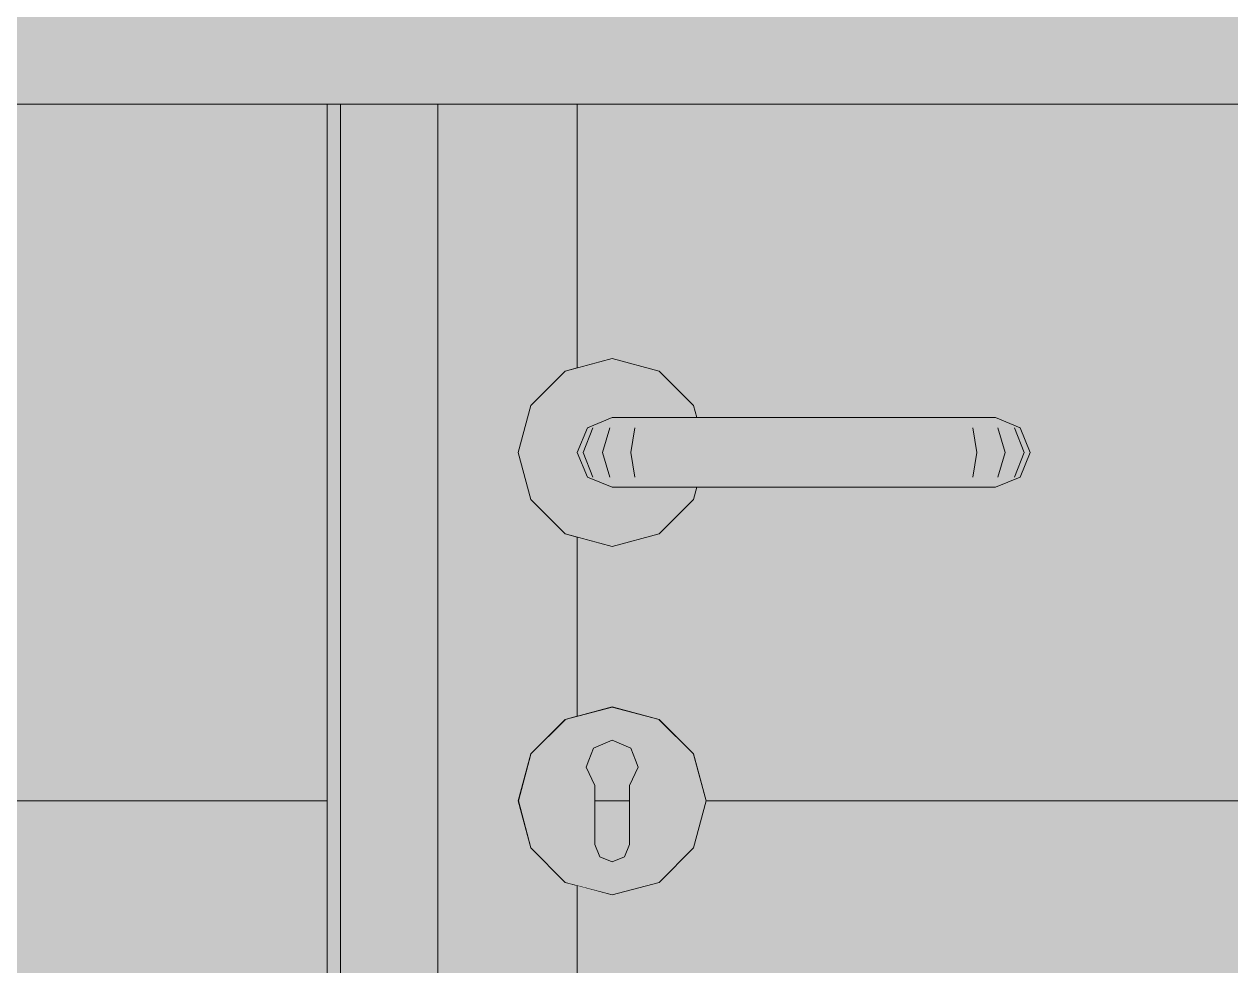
# Model space of a CAD drawing. Header units: centimetres. Extents: x -4381 to 5639, y -3920 to 4826.
# Drawn here: x 26.5926 to 26.939, y 33.0563 to 33.3265 of the extents above; entities that cross this region are included whole.
import ezdxf
from ezdxf.xclip import XClip

# ---------------------------------------------------------------- set-up
doc = ezdxf.new("R2010")
doc.units = ezdxf.units.CM
doc.header["$MEASUREMENT"] = 0
doc.header["$XCLIPFRAME"] = 0
doc.set_wipeout_variables(frame=1)
doc.linetypes.add('Wipeout_Contour', pattern=[100, 0, -100])
for name, color, linetype in [('01- MOBILIER', 7, 'Continuous'), ('Drawing & Figure', 7, 'Continuous'), ('Structural - Bearing', 7, 'Continuous')]:
    doc.layers.add(name, color=color, linetype=linetype)
for name, color, linetype, lineweight, true_color in [('01- MOBILIER_Pen_No__102', 7, 'Continuous', 5, 0xcccccc), ('Structural - Bearing_Pen_No__102', 7, 'Continuous', 5, 0xcccccc), ('Structural - Bearing_Pen_No__186', 7, 'Continuous', 5, 0xe8e8e8), ('Structural - Bearing_Pen_No__62', 7, 'Continuous', 5, 0xaaaaaa)]:
    doc.layers.add(name, color=color, linetype=linetype, lineweight=lineweight, true_color=true_color)
for name, color, linetype, lineweight in [('01- MOBILIER_Pen_No__7', 7, 'Continuous', 5), ('Structural - Bearing_Pen_No__1', 7, 'Continuous', 5), ('Structural - Bearing_Pen_No__101', 252, 'Continuous', 5), ('Structural - Bearing_Pen_No__18', 9, 'Continuous', 5), ('Structural - Bearing_Pen_No__2', 8, 'Continuous', 5)]:
    doc.layers.add(name, color=color, linetype=linetype, lineweight=lineweight)

# ---------------------------------------------------------------- blocks, each defined once
blk = doc.blocks.new('Drawing_8_8', base_point=(-322.57542, 32.20361))
at = {"color": 254, "linetype": 'Wipeout_Contour', "lineweight": 0, "ltscale": 175.085064}
blk.add_wipeout([(25.71205, 33.30361), (28.51205, 33.30361), (28.51205, 35.40361), (25.71205, 35.40361)], dxfattribs=at).dxf.layer = '01- MOBILIER'
at = {"color": 254, "linetype": 'Wipeout_Contour', "lineweight": 0, "ltscale": 809.985018}
blk.add_wipeout([(26.738, 33.21711), (26.73438, 33.20361), (26.738, 33.19011), (26.74788, 33.18023), (26.76138, 33.17661), (26.77488, 33.18023), (26.78477, 33.19011), (26.78571, 33.19361), (26.76138, 33.19361), (26.75431, 33.19654), (26.75138, 33.20361), (26.75431, 33.21068), (26.76138, 33.21361), (26.77638, 33.21361), (26.78571, 33.21361), (26.78477, 33.21711), (26.77488, 33.22699), (26.76138, 33.23061), (26.74788, 33.22699)], dxfattribs=at).dxf.layer = 'Structural - Bearing'
at = {"color": 254, "linetype": 'Wipeout_Contour', "lineweight": 0, "ltscale": 255.833797}
blk.add_wipeout([(26.76885, 33.1133), (26.76638, 33.10801), (26.76638, 33.1065), (26.78468, 33.11706), (26.77483, 33.12691), (26.76811, 33.11525)], dxfattribs=at).dxf.layer = 'Structural - Bearing'
at = {"color": 254, "linetype": 'Wipeout_Contour', "lineweight": 0, "ltscale": 256.052254}
blk.add_wipeout([(26.76638, 33.09111), (26.76492, 33.08758), (26.76138, 33.08611), (26.76138, 33.07671), (26.77483, 33.08032), (26.76638, 33.09495)], dxfattribs=at).dxf.layer = 'Structural - Bearing'
at = {"layer": '01- MOBILIER_Pen_No__102', "linetype": 'Continuous', "ltscale": 10}
blk.add_hatch(color=256, dxfattribs=at).paths.add_polyline_path([(25.71205, 33.30361), (28.51205, 33.30361), (28.51205, 35.40361), (25.71205, 35.40361)])
at = {"layer": 'Structural - Bearing_Pen_No__18', "linetype": 'Continuous', "ltscale": 10}
for points in [[(26.738, 33.21711), (26.73438, 33.20361), (26.738, 33.19011), (26.74788, 33.18023), (26.76138, 33.17661), (26.77488, 33.18023), (26.78477, 33.19011), (26.78571, 33.19361), (26.76138, 33.19361), (26.75431, 33.19654), (26.75138, 33.20361), (26.75431, 33.21068), (26.76138, 33.21361), (26.77638, 33.21361), (26.78571, 33.21361), (26.78477, 33.21711), (26.77488, 33.22699), (26.76138, 33.23061), (26.74788, 33.22699)], [(26.76885, 33.1133), (26.76638, 33.10801), (26.76638, 33.1065), (26.78468, 33.11706), (26.77483, 33.12691), (26.76811, 33.11525)], [(26.76638, 33.09111), (26.76492, 33.08758), (26.76138, 33.08611), (26.76138, 33.07671), (26.77483, 33.08032), (26.76638, 33.09495)]]:
    blk.add_hatch(color=256, dxfattribs=at).paths.add_polyline_path(points)
at = {"color": 254, "linetype": 'Wipeout_Contour', "lineweight": 0, "ltscale": 170.125379}
blk.add_wipeout([(26.67955, 33.30361), (26.67955, 32.93361), (26.68338, 32.93361), (26.68338, 33.30361)], dxfattribs=at).dxf.layer = 'Structural - Bearing'
at = {"color": 254, "linetype": 'Wipeout_Contour', "lineweight": 0, "ltscale": 170.590002}
blk.add_wipeout([(26.76138, 33.21361), (26.75431, 33.21068), (26.75587, 33.21068), (26.76253, 33.21361)], dxfattribs=at).dxf.layer = 'Structural - Bearing'
at = {"color": 254, "linetype": 'Wipeout_Contour', "lineweight": 0, "ltscale": 170.52954}
blk.add_wipeout([(26.75138, 33.20361), (26.75431, 33.19654), (26.75587, 33.19654), (26.75311, 33.20361)], dxfattribs=at).dxf.layer = 'Structural - Bearing'
at = {"color": 254, "linetype": 'Wipeout_Contour', "lineweight": 0, "ltscale": 169.828013}
blk.add_wipeout([(26.78468, 33.11706), (26.76638, 33.1065), (26.76638, 33.10361), (26.78828, 33.10361)], dxfattribs=at).dxf.layer = 'Structural - Bearing'
at = {"color": 254, "linetype": 'Wipeout_Contour', "lineweight": 0, "ltscale": 170.76053}
blk.add_wipeout([(26.78468, 33.09016), (26.76638, 33.10072), (26.76638, 33.09495), (26.77483, 33.08032)], dxfattribs=at).dxf.layer = 'Structural - Bearing'
at = {"color": 254, "linetype": 'Wipeout_Contour', "lineweight": 0, "ltscale": 254.769303}
blk.add_wipeout([(26.75785, 33.08758), (26.75638, 33.09111), (26.75638, 33.09495), (26.74793, 33.08032), (26.76138, 33.07671), (26.76138, 33.08611)], dxfattribs=at).dxf.layer = 'Structural - Bearing'
at = {"layer": 'Structural - Bearing_Pen_No__102', "linetype": 'Continuous', "ltscale": 10}
blk.add_hatch(color=256, dxfattribs=at).paths.add_polyline_path([(26.75138, 33.20361), (26.75431, 33.19654), (26.75587, 33.19654), (26.75311, 33.20361)])
at = {"layer": 'Structural - Bearing_Pen_No__18', "linetype": 'Continuous', "ltscale": 10}
for points in [[(26.67955, 33.30361), (26.67955, 32.93361), (26.68338, 32.93361), (26.68338, 33.30361)], [(26.76138, 33.21361), (26.75431, 33.21068), (26.75587, 33.21068), (26.76253, 33.21361)], [(26.78468, 33.11706), (26.76638, 33.1065), (26.76638, 33.10361), (26.78828, 33.10361)], [(26.78468, 33.09016), (26.76638, 33.10072), (26.76638, 33.09495), (26.77483, 33.08032)], [(26.75785, 33.08758), (26.75638, 33.09111), (26.75638, 33.09495), (26.74793, 33.08032), (26.76138, 33.07671), (26.76138, 33.08611)]]:
    blk.add_hatch(color=256, dxfattribs=at).paths.add_polyline_path(points)
at = {"color": 254, "linetype": 'Wipeout_Contour', "lineweight": 0, "ltscale": 1676.746273}
blk.add_wipeout([(25.89205, 33.30361), (25.89205, 32.80361), (26.26122, 32.80361), (26.21131, 32.96954), (26.22056, 32.97361), (26.2215, 32.97297), (26.22364, 32.97265), (26.2294, 32.9702), (26.23106, 32.96994), (26.23739, 32.96701), (26.2432, 32.96537), (26.24794, 32.96297), (26.25957, 32.95876), (26.26486, 32.95581), (26.27963, 32.95185), (26.2994, 32.94635), (26.30896, 32.94455), (26.32442, 32.94013), (26.34444, 32.93479), (26.35671, 32.92984), (26.38004, 32.9208), (26.39114, 32.91492), (26.41507, 32.90255), (26.42795, 32.89394), (26.44888, 32.88013), (26.46763, 32.86465), (26.47421, 32.85926), (26.47275, 32.85564), (26.47875, 32.8521), (26.47955, 32.85416), (26.50887, 32.83736), (26.5253, 32.82773), (26.54762, 32.81004), (26.5558, 32.80361), (26.67955, 32.80361), (26.67955, 32.90861), (26.61205, 32.90861), (26.61205, 32.93361), (26.67955, 32.93361), (26.67955, 33.30361)], dxfattribs=at).dxf.layer = 'Structural - Bearing'
at = {"color": 254, "linetype": 'Wipeout_Contour', "lineweight": 0, "ltscale": 170.165057}
blk.add_wipeout([(26.68338, 33.30361), (26.68338, 32.93361), (26.71138, 32.93361), (26.71138, 33.30361)], dxfattribs=at).dxf.layer = 'Structural - Bearing'
at = {"color": 254, "linetype": 'Wipeout_Contour', "lineweight": 0, "ltscale": 170.566109}
blk.add_wipeout([(26.75431, 33.21068), (26.75138, 33.20361), (26.75311, 33.20361), (26.75587, 33.21068)], dxfattribs=at).dxf.layer = 'Structural - Bearing'
at = {"color": 254, "linetype": 'Wipeout_Contour', "lineweight": 0, "ltscale": 170.517672}
blk.add_wipeout([(26.75431, 33.19654), (26.76138, 33.19361), (26.76253, 33.19361), (26.75587, 33.19654)], dxfattribs=at).dxf.layer = 'Structural - Bearing'
at = {"color": 254, "linetype": 'Wipeout_Contour', "lineweight": 0, "ltscale": 213.215078}
blk.add_wipeout([(26.76676, 33.11876), (26.76811, 33.11525), (26.77483, 33.12691), (26.76138, 33.13051), (26.76138, 33.12104)], dxfattribs=at).dxf.layer = 'Structural - Bearing'
at = {"color": 254, "linetype": 'Wipeout_Contour', "lineweight": 0, "ltscale": 171.016747}
blk.add_wipeout([(26.78828, 33.10361), (26.76638, 33.10361), (26.76638, 33.10072), (26.78468, 33.09016)], dxfattribs=at).dxf.layer = 'Structural - Bearing'
at = {"color": 254, "linetype": 'Wipeout_Contour', "lineweight": 0, "ltscale": 170.032983}
blk.add_wipeout([(26.74793, 33.08032), (26.75638, 33.09495), (26.75638, 33.10072), (26.73809, 33.09016)], dxfattribs=at).dxf.layer = 'Structural - Bearing'
at = {"layer": 'Structural - Bearing_Pen_No__102', "linetype": 'Continuous', "ltscale": 10}
blk.add_hatch(color=256, dxfattribs=at).paths.add_polyline_path([(25.89205, 33.30361), (25.89205, 32.80361), (26.26122, 32.80361), (26.21131, 32.96954), (26.22056, 32.97361), (26.2215, 32.97297), (26.22364, 32.97265), (26.2294, 32.9702), (26.23106, 32.96994), (26.23739, 32.96701), (26.2432, 32.96537), (26.24794, 32.96297), (26.25957, 32.95876), (26.26486, 32.95581), (26.27963, 32.95185), (26.2994, 32.94635), (26.30896, 32.94455), (26.32442, 32.94013), (26.34444, 32.93479), (26.35671, 32.92984), (26.38004, 32.9208), (26.39114, 32.91492), (26.41507, 32.90255), (26.42795, 32.89394), (26.44888, 32.88013), (26.46763, 32.86465), (26.47421, 32.85926), (26.47275, 32.85564), (26.47875, 32.8521), (26.47955, 32.85416), (26.50887, 32.83736), (26.5253, 32.82773), (26.54762, 32.81004), (26.5558, 32.80361), (26.67955, 32.80361), (26.67955, 32.90861), (26.61205, 32.90861), (26.61205, 32.93361), (26.67955, 32.93361), (26.67955, 33.30361)])
at = {"layer": 'Structural - Bearing_Pen_No__18', "linetype": 'Continuous', "ltscale": 10}
for points in [[(26.68338, 33.30361), (26.68338, 32.93361), (26.71138, 32.93361), (26.71138, 33.30361)], [(26.76676, 33.11876), (26.76811, 33.11525), (26.77483, 33.12691), (26.76138, 33.13051), (26.76138, 33.12104)], [(26.78828, 33.10361), (26.76638, 33.10361), (26.76638, 33.10072), (26.78468, 33.09016)], [(26.74793, 33.08032), (26.75638, 33.09495), (26.75638, 33.10072), (26.73809, 33.09016)]]:
    blk.add_hatch(color=256, dxfattribs=at).paths.add_polyline_path(points)
at = {"layer": 'Structural - Bearing_Pen_No__186', "linetype": 'Continuous', "ltscale": 10}
blk.add_hatch(color=256, dxfattribs=at).paths.add_polyline_path([(26.75431, 33.19654), (26.76138, 33.19361), (26.76253, 33.19361), (26.75587, 33.19654)])
at = {"layer": 'Structural - Bearing_Pen_No__2', "linetype": 'Continuous', "ltscale": 10}
blk.add_hatch(color=256, dxfattribs=at).paths.add_polyline_path([(26.75431, 33.21068), (26.75138, 33.20361), (26.75311, 33.20361), (26.75587, 33.21068)])
at = {"layer": 'Structural - Bearing_Pen_No__1', "linetype": 'Continuous', "ltscale": 10}
for p, q in [((26.67955, 32.80361), (26.67955, 33.30361)), ((26.68338, 32.80361), (26.68338, 33.30361)), ((26.50205, 33.10361), (26.67955, 33.10361))]:
    blk.add_line(p, q, dxfattribs=at)
at = {"color": 254, "linetype": 'Wipeout_Contour', "lineweight": 0, "ltscale": 170.524943}
blk.add_wipeout([(26.76253, 33.21361), (26.75587, 33.21068), (26.76068, 33.21068), (26.76578, 33.21361)], dxfattribs=at).dxf.layer = 'Structural - Bearing'
at = {"color": 254, "linetype": 'Wipeout_Contour', "lineweight": 0, "ltscale": 170.51194}
blk.add_wipeout([(26.75311, 33.20361), (26.75587, 33.19654), (26.76068, 33.19654), (26.75857, 33.20361)], dxfattribs=at).dxf.layer = 'Structural - Bearing'
at = {"color": 254, "linetype": 'Wipeout_Contour', "lineweight": 0, "ltscale": 212.428605}
blk.add_wipeout([(26.75601, 33.11876), (26.76138, 33.12104), (26.76138, 33.13051), (26.74793, 33.12691), (26.75466, 33.11525)], dxfattribs=at).dxf.layer = 'Structural - Bearing'
at = {"layer": 'Structural - Bearing_Pen_No__102', "linetype": 'Continuous', "ltscale": 10}
blk.add_hatch(color=256, dxfattribs=at).paths.add_polyline_path([(26.76253, 33.21361), (26.75587, 33.21068), (26.76068, 33.21068), (26.76578, 33.21361)])
at = {"layer": 'Structural - Bearing_Pen_No__18', "linetype": 'Continuous', "ltscale": 10}
for points in [[(26.75311, 33.20361), (26.75587, 33.19654), (26.76068, 33.19654), (26.75857, 33.20361)], [(26.75601, 33.11876), (26.76138, 33.12104), (26.76138, 33.13051), (26.74793, 33.12691), (26.75466, 33.11525)]]:
    blk.add_hatch(color=256, dxfattribs=at).paths.add_polyline_path(points)
at = {"color": 254, "linetype": 'Wipeout_Contour', "lineweight": 0, "ltscale": 170.541334}
blk.add_wipeout([(26.75587, 33.21068), (26.75311, 33.20361), (26.75857, 33.20361), (26.76068, 33.21068)], dxfattribs=at).dxf.layer = 'Structural - Bearing'
at = {"color": 254, "linetype": 'Wipeout_Contour', "lineweight": 0, "ltscale": 170.458159}
blk.add_wipeout([(26.75587, 33.19654), (26.76253, 33.19361), (26.76578, 33.19361), (26.76068, 33.19654)], dxfattribs=at).dxf.layer = 'Structural - Bearing'
at = {"color": 254, "linetype": 'Wipeout_Contour', "lineweight": 0, "ltscale": 254.098718}
blk.add_wipeout([(26.75392, 33.1133), (26.75466, 33.11525), (26.74793, 33.12691), (26.73809, 33.11706), (26.75638, 33.1065), (26.75638, 33.10801)], dxfattribs=at).dxf.layer = 'Structural - Bearing'
at = {"layer": 'Structural - Bearing_Pen_No__101', "linetype": 'Continuous', "ltscale": 10}
blk.add_hatch(color=256, dxfattribs=at).paths.add_polyline_path([(26.75587, 33.21068), (26.75311, 33.20361), (26.75857, 33.20361), (26.76068, 33.21068)])
at = {"layer": 'Structural - Bearing_Pen_No__18', "linetype": 'Continuous', "ltscale": 10}
blk.add_hatch(color=256, dxfattribs=at).paths.add_polyline_path([(26.75392, 33.1133), (26.75466, 33.11525), (26.74793, 33.12691), (26.73809, 33.11706), (26.75638, 33.1065), (26.75638, 33.10801)])
at = {"layer": 'Structural - Bearing_Pen_No__186', "linetype": 'Continuous', "ltscale": 10}
blk.add_hatch(color=256, dxfattribs=at).paths.add_polyline_path([(26.75587, 33.19654), (26.76253, 33.19361), (26.76578, 33.19361), (26.76068, 33.19654)])
at = {"color": 254, "linetype": 'Wipeout_Contour', "lineweight": 0, "ltscale": 170.487039}
blk.add_wipeout([(26.76578, 33.21361), (26.76068, 33.21068), (26.76789, 33.21068), (26.77064, 33.21361)], dxfattribs=at).dxf.layer = 'Structural - Bearing'
at = {"color": 254, "linetype": 'Wipeout_Contour', "lineweight": 0, "ltscale": 170.519125}
blk.add_wipeout([(26.75857, 33.20361), (26.76068, 33.19654), (26.76789, 33.19654), (26.76674, 33.20361)], dxfattribs=at).dxf.layer = 'Structural - Bearing'
at = {"color": 254, "linetype": 'Wipeout_Contour', "lineweight": 0, "ltscale": 169.538075}
blk.add_wipeout([(26.73448, 33.10361), (26.75638, 33.10361), (26.75638, 33.1065), (26.73809, 33.11706)], dxfattribs=at).dxf.layer = 'Structural - Bearing'
at = {"layer": 'Structural - Bearing_Pen_No__101', "linetype": 'Continuous', "ltscale": 10}
blk.add_hatch(color=256, dxfattribs=at).paths.add_polyline_path([(26.75857, 33.20361), (26.76068, 33.19654), (26.76789, 33.19654), (26.76674, 33.20361)])
at = {"layer": 'Structural - Bearing_Pen_No__18', "linetype": 'Continuous', "ltscale": 10}
blk.add_hatch(color=256, dxfattribs=at).paths.add_polyline_path([(26.73448, 33.10361), (26.75638, 33.10361), (26.75638, 33.1065), (26.73809, 33.11706)])
at = {"layer": 'Structural - Bearing_Pen_No__186', "linetype": 'Continuous', "ltscale": 10}
blk.add_hatch(color=256, dxfattribs=at).paths.add_polyline_path([(26.76578, 33.21361), (26.76068, 33.21068), (26.76789, 33.21068), (26.77064, 33.21361)])
at = {"color": 254, "linetype": 'Wipeout_Contour', "lineweight": 0, "ltscale": 170.545152}
blk.add_wipeout([(26.76068, 33.21068), (26.75857, 33.20361), (26.76674, 33.20361), (26.76789, 33.21068)], dxfattribs=at).dxf.layer = 'Structural - Bearing'
at = {"color": 254, "linetype": 'Wipeout_Contour', "lineweight": 0, "ltscale": 170.424805}
blk.add_wipeout([(26.76068, 33.19654), (26.76578, 33.19361), (26.77064, 33.19361), (26.76789, 33.19654)], dxfattribs=at).dxf.layer = 'Structural - Bearing'
at = {"color": 254, "linetype": 'Wipeout_Contour', "lineweight": 0, "ltscale": 170.741553}
blk.add_wipeout([(26.73809, 33.09016), (26.75638, 33.10072), (26.75638, 33.10361), (26.73448, 33.10361)], dxfattribs=at).dxf.layer = 'Structural - Bearing'
at = {"layer": 'Structural - Bearing_Pen_No__102', "linetype": 'Continuous', "ltscale": 10}
blk.add_hatch(color=256, dxfattribs=at).paths.add_polyline_path([(26.76068, 33.19654), (26.76578, 33.19361), (26.77064, 33.19361), (26.76789, 33.19654)])
at = {"layer": 'Structural - Bearing_Pen_No__18', "linetype": 'Continuous', "ltscale": 10}
for points in [[(26.76068, 33.21068), (26.75857, 33.20361), (26.76674, 33.20361), (26.76789, 33.21068)], [(26.73809, 33.09016), (26.75638, 33.10072), (26.75638, 33.10361), (26.73448, 33.10361)]]:
    blk.add_hatch(color=256, dxfattribs=at).paths.add_polyline_path(points)
at = {"color": 254, "linetype": 'Wipeout_Contour', "lineweight": 0, "ltscale": 764.84469}
blk.add_wipeout([(26.71138, 32.93361), (26.75138, 32.93361), (26.75138, 33.07929), (26.74788, 33.08023), (26.738, 33.09011), (26.73438, 33.10361), (26.738, 33.11711), (26.74788, 33.12699), (26.75138, 33.12793), (26.75138, 33.17929), (26.74788, 33.18023), (26.738, 33.19011), (26.73438, 33.20361), (26.738, 33.21711), (26.74788, 33.22699), (26.75138, 33.22793), (26.75138, 33.30361), (26.71138, 33.30361)], dxfattribs=at).dxf.layer = 'Structural - Bearing'
at = {"color": 254, "linetype": 'Wipeout_Contour', "lineweight": 0, "ltscale": 170.497015}
blk.add_wipeout([(26.77064, 33.21361), (26.76789, 33.21068), (26.77569, 33.21068), (26.77638, 33.21361)], dxfattribs=at).dxf.layer = 'Structural - Bearing'
at = {"color": 254, "linetype": 'Wipeout_Contour', "lineweight": 0, "ltscale": 170.54649}
blk.add_wipeout([(26.76674, 33.20361), (26.76789, 33.19654), (26.77569, 33.19654), (26.7754, 33.20361)], dxfattribs=at).dxf.layer = 'Structural - Bearing'
at = {"layer": 'Structural - Bearing_Pen_No__18', "linetype": 'Continuous', "ltscale": 10}
blk.add_hatch(color=256, dxfattribs=at).paths.add_polyline_path([(26.71138, 32.93361), (26.75138, 32.93361), (26.75138, 33.07929), (26.74788, 33.08023), (26.738, 33.09011), (26.73438, 33.10361), (26.738, 33.11711), (26.74788, 33.12699), (26.75138, 33.12793), (26.75138, 33.17929), (26.74788, 33.18023), (26.738, 33.19011), (26.73438, 33.20361), (26.738, 33.21711), (26.74788, 33.22699), (26.75138, 33.22793), (26.75138, 33.30361), (26.71138, 33.30361)])
at = {"layer": 'Structural - Bearing_Pen_No__186', "linetype": 'Continuous', "ltscale": 10}
blk.add_hatch(color=256, dxfattribs=at).paths.add_polyline_path([(26.77064, 33.21361), (26.76789, 33.21068), (26.77569, 33.21068), (26.77638, 33.21361)])
at = {"layer": 'Structural - Bearing_Pen_No__2', "linetype": 'Continuous', "ltscale": 10}
blk.add_hatch(color=256, dxfattribs=at).paths.add_polyline_path([(26.76674, 33.20361), (26.76789, 33.19654), (26.77569, 33.19654), (26.7754, 33.20361)])
at = {"layer": 'Structural - Bearing_Pen_No__1', "linetype": 'Continuous', "ltscale": 10}
for p, q in [((26.71138, 32.90745), (26.71138, 33.30361)), ((26.74788, 33.22699), (26.738, 33.21711)), ((26.738, 33.21711), (26.73438, 33.20361)), ((26.73438, 33.20361), (26.738, 33.19011)), ((26.738, 33.19011), (26.74788, 33.18023)), ((26.74788, 33.12699), (26.738, 33.11711)), ((26.738, 33.11711), (26.73438, 33.10361)), ((26.73438, 33.10361), (26.738, 33.09011)), ((26.738, 33.09011), (26.74788, 33.08023))]:
    blk.add_line(p, q, dxfattribs=at)
at = {"color": 254, "linetype": 'Wipeout_Contour', "lineweight": 0, "ltscale": 170.570345}
blk.add_wipeout([(26.76789, 33.21068), (26.76674, 33.20361), (26.7754, 33.20361), (26.77569, 33.21068)], dxfattribs=at).dxf.layer = 'Structural - Bearing'
at = {"color": 254, "linetype": 'Wipeout_Contour', "lineweight": 0, "ltscale": 170.439163}
blk.add_wipeout([(26.76789, 33.19654), (26.77064, 33.19361), (26.77638, 33.19361), (26.77569, 33.19654)], dxfattribs=at).dxf.layer = 'Structural - Bearing'
at = {"layer": 'Structural - Bearing_Pen_No__102', "linetype": 'Continuous', "ltscale": 10}
blk.add_hatch(color=256, dxfattribs=at).paths.add_polyline_path([(26.76789, 33.21068), (26.76674, 33.20361), (26.7754, 33.20361), (26.77569, 33.21068)])
at = {"layer": 'Structural - Bearing_Pen_No__18', "linetype": 'Continuous', "ltscale": 10}
blk.add_hatch(color=256, dxfattribs=at).paths.add_polyline_path([(26.76789, 33.19654), (26.77064, 33.19361), (26.77638, 33.19361), (26.77569, 33.19654)])
at = {"color": 254, "linetype": 'Wipeout_Contour', "lineweight": 0, "ltscale": 170.75799}
blk.add_wipeout([(26.77638, 33.21361), (26.77569, 33.21068), (26.85708, 33.21068), (26.85638, 33.21361)], dxfattribs=at).dxf.layer = 'Structural - Bearing'
at = {"color": 254, "linetype": 'Wipeout_Contour', "lineweight": 0, "ltscale": 170.720441}
blk.add_wipeout([(26.7754, 33.20361), (26.77569, 33.19654), (26.85708, 33.19654), (26.85737, 33.20361)], dxfattribs=at).dxf.layer = 'Structural - Bearing'
at = {"layer": 'Structural - Bearing_Pen_No__101', "linetype": 'Continuous', "ltscale": 10}
blk.add_hatch(color=256, dxfattribs=at).paths.add_polyline_path([(26.7754, 33.20361), (26.77569, 33.19654), (26.85708, 33.19654), (26.85737, 33.20361)])
at = {"layer": 'Structural - Bearing_Pen_No__186', "linetype": 'Continuous', "ltscale": 10}
blk.add_hatch(color=256, dxfattribs=at).paths.add_polyline_path([(26.77638, 33.21361), (26.77569, 33.21068), (26.85708, 33.21068), (26.85638, 33.21361)])
at = {"color": 254, "linetype": 'Wipeout_Contour', "lineweight": 0, "ltscale": 170.742444}
blk.add_wipeout([(26.77569, 33.21068), (26.7754, 33.20361), (26.85737, 33.20361), (26.85708, 33.21068)], dxfattribs=at).dxf.layer = 'Structural - Bearing'
at = {"color": 254, "linetype": 'Wipeout_Contour', "lineweight": 0, "ltscale": 170.704871}
blk.add_wipeout([(26.77569, 33.19654), (26.77638, 33.19361), (26.85638, 33.19361), (26.85708, 33.19654)], dxfattribs=at).dxf.layer = 'Structural - Bearing'
at = {"layer": 'Structural - Bearing_Pen_No__18', "linetype": 'Continuous', "ltscale": 10}
blk.add_hatch(color=256, dxfattribs=at).paths.add_polyline_path([(26.77569, 33.19654), (26.77638, 33.19361), (26.85638, 33.19361), (26.85708, 33.19654)])
at = {"layer": 'Structural - Bearing_Pen_No__186', "linetype": 'Continuous', "ltscale": 10}
blk.add_hatch(color=256, dxfattribs=at).paths.add_polyline_path([(26.77569, 33.21068), (26.7754, 33.20361), (26.85737, 33.20361), (26.85708, 33.21068)])
at = {"color": 254, "linetype": 'Wipeout_Contour', "lineweight": 0, "ltscale": 171.017053}
blk.add_wipeout([(26.85638, 33.21361), (26.85708, 33.21068), (26.86488, 33.21068), (26.86213, 33.21361)], dxfattribs=at).dxf.layer = 'Structural - Bearing'
at = {"color": 254, "linetype": 'Wipeout_Contour', "lineweight": 0, "ltscale": 170.89431}
blk.add_wipeout([(26.85737, 33.20361), (26.85708, 33.19654), (26.86488, 33.19654), (26.86603, 33.20361)], dxfattribs=at).dxf.layer = 'Structural - Bearing'
at = {"layer": 'Structural - Bearing_Pen_No__186', "linetype": 'Continuous', "ltscale": 10}
blk.add_hatch(color=256, dxfattribs=at).paths.add_polyline_path([(26.85638, 33.21361), (26.85708, 33.21068), (26.86488, 33.21068), (26.86213, 33.21361)])
at = {"layer": 'Structural - Bearing_Pen_No__62', "linetype": 'Continuous', "ltscale": 10}
blk.add_hatch(color=256, dxfattribs=at).paths.add_polyline_path([(26.85737, 33.20361), (26.85708, 33.19654), (26.86488, 33.19654), (26.86603, 33.20361)])
at = {"color": 254, "linetype": 'Wipeout_Contour', "lineweight": 0, "ltscale": 170.914455}
blk.add_wipeout([(26.85708, 33.21068), (26.85737, 33.20361), (26.86603, 33.20361), (26.86488, 33.21068)], dxfattribs=at).dxf.layer = 'Structural - Bearing'
at = {"color": 254, "linetype": 'Wipeout_Contour', "lineweight": 0, "ltscale": 170.968676}
blk.add_wipeout([(26.85708, 33.19654), (26.85638, 33.19361), (26.86213, 33.19361), (26.86488, 33.19654)], dxfattribs=at).dxf.layer = 'Structural - Bearing'
at = {"layer": 'Structural - Bearing_Pen_No__18', "linetype": 'Continuous', "ltscale": 10}
blk.add_hatch(color=256, dxfattribs=at).paths.add_polyline_path([(26.85708, 33.19654), (26.85638, 33.19361), (26.86213, 33.19361), (26.86488, 33.19654)])
at = {"layer": 'Structural - Bearing_Pen_No__186', "linetype": 'Continuous', "ltscale": 10}
blk.add_hatch(color=256, dxfattribs=at).paths.add_polyline_path([(26.85708, 33.21068), (26.85737, 33.20361), (26.86603, 33.20361), (26.86488, 33.21068)])
at = {"color": 254, "linetype": 'Wipeout_Contour', "lineweight": 0, "ltscale": 171.024925}
blk.add_wipeout([(26.86213, 33.21361), (26.86488, 33.21068), (26.87209, 33.21068), (26.86699, 33.21361)], dxfattribs=at).dxf.layer = 'Structural - Bearing'
at = {"color": 254, "linetype": 'Wipeout_Contour', "lineweight": 0, "ltscale": 170.919791}
blk.add_wipeout([(26.86603, 33.20361), (26.86488, 33.19654), (26.87209, 33.19654), (26.8742, 33.20361)], dxfattribs=at).dxf.layer = 'Structural - Bearing'
at = {"layer": 'Structural - Bearing', "linetype": 'Continuous', "lineweight": 0, "ltscale": 10, "true_color": 0xffffff}
blk.add_hatch(color=7, dxfattribs=at).paths.add_polyline_path([(26.86213, 33.21361), (26.86488, 33.21068), (26.87209, 33.21068), (26.86699, 33.21361)])
at = {"layer": 'Structural - Bearing_Pen_No__62', "linetype": 'Continuous', "ltscale": 10}
blk.add_hatch(color=256, dxfattribs=at).paths.add_polyline_path([(26.86603, 33.20361), (26.86488, 33.19654), (26.87209, 33.19654), (26.8742, 33.20361)])
at = {"color": 254, "linetype": 'Wipeout_Contour', "lineweight": 0, "ltscale": 170.937767}
blk.add_wipeout([(26.86488, 33.21068), (26.86603, 33.20361), (26.8742, 33.20361), (26.87209, 33.21068)], dxfattribs=at).dxf.layer = 'Structural - Bearing'
at = {"color": 254, "linetype": 'Wipeout_Contour', "lineweight": 0, "ltscale": 170.98092}
blk.add_wipeout([(26.86488, 33.19654), (26.86213, 33.19361), (26.86699, 33.19361), (26.87209, 33.19654)], dxfattribs=at).dxf.layer = 'Structural - Bearing'
at = {"layer": 'Structural - Bearing', "linetype": 'Continuous', "lineweight": 0, "ltscale": 10, "true_color": 0xffffff}
blk.add_hatch(color=7, dxfattribs=at).paths.add_polyline_path([(26.86488, 33.21068), (26.86603, 33.20361), (26.8742, 33.20361), (26.87209, 33.21068)])
at = {"layer": 'Structural - Bearing_Pen_No__62', "linetype": 'Continuous', "ltscale": 10}
blk.add_hatch(color=256, dxfattribs=at).paths.add_polyline_path([(26.86488, 33.19654), (26.86213, 33.19361), (26.86699, 33.19361), (26.87209, 33.19654)])
at = {"color": 254, "linetype": 'Wipeout_Contour', "lineweight": 0, "ltscale": 170.986741}
blk.add_wipeout([(26.86699, 33.21361), (26.87209, 33.21068), (26.8769, 33.21068), (26.87024, 33.21361)], dxfattribs=at).dxf.layer = 'Structural - Bearing'
at = {"color": 254, "linetype": 'Wipeout_Contour', "lineweight": 0, "ltscale": 170.92496}
blk.add_wipeout([(26.8742, 33.20361), (26.87209, 33.19654), (26.8769, 33.19654), (26.87966, 33.20361)], dxfattribs=at).dxf.layer = 'Structural - Bearing'
at = {"layer": 'Structural - Bearing', "linetype": 'Continuous', "lineweight": 0, "ltscale": 10, "true_color": 0xffffff}
blk.add_hatch(color=7, dxfattribs=at).paths.add_polyline_path([(26.86699, 33.21361), (26.87209, 33.21068), (26.8769, 33.21068), (26.87024, 33.21361)])
at = {"layer": 'Structural - Bearing_Pen_No__62', "linetype": 'Continuous', "ltscale": 10}
blk.add_hatch(color=256, dxfattribs=at).paths.add_polyline_path([(26.8742, 33.20361), (26.87209, 33.19654), (26.8769, 33.19654), (26.87966, 33.20361)])
at = {"color": 254, "linetype": 'Wipeout_Contour', "lineweight": 0, "ltscale": 170.939574}
blk.add_wipeout([(26.87209, 33.21068), (26.8742, 33.20361), (26.87966, 33.20361), (26.8769, 33.21068)], dxfattribs=at).dxf.layer = 'Structural - Bearing'
at = {"color": 254, "linetype": 'Wipeout_Contour', "lineweight": 0, "ltscale": 170.947275}
blk.add_wipeout([(26.87209, 33.19654), (26.86699, 33.19361), (26.87024, 33.19361), (26.8769, 33.19654)], dxfattribs=at).dxf.layer = 'Structural - Bearing'
at = {"layer": 'Structural - Bearing', "linetype": 'Continuous', "lineweight": 0, "ltscale": 10, "true_color": 0xffffff}
blk.add_hatch(color=7, dxfattribs=at).paths.add_polyline_path([(26.87209, 33.21068), (26.8742, 33.20361), (26.87966, 33.20361), (26.8769, 33.21068)])
at = {"layer": 'Structural - Bearing_Pen_No__62', "linetype": 'Continuous', "ltscale": 10}
blk.add_hatch(color=256, dxfattribs=at).paths.add_polyline_path([(26.87209, 33.19654), (26.86699, 33.19361), (26.87024, 33.19361), (26.8769, 33.19654)])
at = {"color": 254, "linetype": 'Wipeout_Contour', "lineweight": 0, "ltscale": 170.92441}
blk.add_wipeout([(26.87024, 33.21361), (26.8769, 33.21068), (26.87846, 33.21068), (26.87138, 33.21361)], dxfattribs=at).dxf.layer = 'Structural - Bearing'
at = {"color": 254, "linetype": 'Wipeout_Contour', "lineweight": 0, "ltscale": 170.907002}
blk.add_wipeout([(26.87966, 33.20361), (26.8769, 33.19654), (26.87846, 33.19654), (26.88138, 33.20361)], dxfattribs=at).dxf.layer = 'Structural - Bearing'
at = {"layer": 'Structural - Bearing_Pen_No__186', "linetype": 'Continuous', "ltscale": 10}
blk.add_hatch(color=256, dxfattribs=at).paths.add_polyline_path([(26.87024, 33.21361), (26.8769, 33.21068), (26.87846, 33.21068), (26.87138, 33.21361)])
at = {"layer": 'Structural - Bearing_Pen_No__62', "linetype": 'Continuous', "ltscale": 10}
blk.add_hatch(color=256, dxfattribs=at).paths.add_polyline_path([(26.87966, 33.20361), (26.8769, 33.19654), (26.87846, 33.19654), (26.88138, 33.20361)])
at = {"color": 254, "linetype": 'Wipeout_Contour', "lineweight": 0, "ltscale": 170.914451}
blk.add_wipeout([(26.8769, 33.21068), (26.87966, 33.20361), (26.88138, 33.20361), (26.87846, 33.21068)], dxfattribs=at).dxf.layer = 'Structural - Bearing'
at = {"color": 254, "linetype": 'Wipeout_Contour', "lineweight": 0, "ltscale": 170.890484}
blk.add_wipeout([(26.8769, 33.19654), (26.87024, 33.19361), (26.87138, 33.19361), (26.87846, 33.19654)], dxfattribs=at).dxf.layer = 'Structural - Bearing'
at = {"layer": 'Structural - Bearing_Pen_No__18', "linetype": 'Continuous', "ltscale": 10}
blk.add_hatch(color=256, dxfattribs=at).paths.add_polyline_path([(26.8769, 33.19654), (26.87024, 33.19361), (26.87138, 33.19361), (26.87846, 33.19654)])
at = {"layer": 'Structural - Bearing_Pen_No__186', "linetype": 'Continuous', "ltscale": 10}
blk.add_hatch(color=256, dxfattribs=at).paths.add_polyline_path([(26.8769, 33.21068), (26.87966, 33.20361), (26.88138, 33.20361), (26.87846, 33.21068)])
at = {"color": 254, "linetype": 'Wipeout_Contour', "lineweight": 0, "ltscale": 2515.594358}
blk.add_wipeout([(26.75138, 33.30361), (26.75138, 33.22793), (26.76138, 33.23061), (26.77488, 33.22699), (26.78477, 33.21711), (26.78571, 33.21361), (26.87138, 33.21361), (26.87846, 33.21068), (26.88138, 33.20361), (26.87846, 33.19654), (26.87138, 33.19361), (26.78571, 33.19361), (26.78477, 33.19011), (26.77488, 33.18023), (26.76138, 33.17661), (26.75138, 33.17929), (26.75138, 33.12793), (26.76138, 33.13061), (26.77488, 33.12699), (26.78477, 33.11711), (26.78838, 33.10361), (26.78477, 33.09011), (26.77488, 33.08023), (26.76138, 33.07661), (26.75138, 33.07929), (26.75138, 32.93361), (26.92924, 32.93361), (26.93413, 32.93859), (26.93899, 32.94284), (26.94221, 32.94424), (26.9594, 32.95179), (26.97298, 32.95581), (26.98085, 32.95882), (27.00177, 32.96297), (27.01206, 32.96537), (27.02571, 32.96701), (27.04461, 32.96994), (27.05008, 32.9702), (27.07475, 32.97225), (27.07809, 32.97265), (27.0996, 32.97297), (27.11205, 32.97361), (27.1245, 32.97297), (27.14601, 32.97265), (27.14935, 32.97225), (27.17402, 32.9702), (27.17949, 32.96994), (27.19839, 32.96701), (27.21204, 32.96537), (27.22233, 32.96297), (27.24325, 32.95877), (27.25112, 32.95581), (27.26459, 32.95185), (27.28189, 32.94424), (27.28511, 32.94285), (27.28997, 32.93859), (27.29486, 32.93361), (27.43288, 32.93361), (27.43288, 33.30361)], dxfattribs=at).dxf.layer = 'Structural - Bearing'
at = {"layer": 'Structural - Bearing_Pen_No__102', "linetype": 'Continuous', "ltscale": 10}
blk.add_hatch(color=256, dxfattribs=at).paths.add_polyline_path([(26.75138, 33.30361), (26.75138, 33.22793), (26.76138, 33.23061), (26.77488, 33.22699), (26.78477, 33.21711), (26.78571, 33.21361), (26.87138, 33.21361), (26.87846, 33.21068), (26.88138, 33.20361), (26.87846, 33.19654), (26.87138, 33.19361), (26.78571, 33.19361), (26.78477, 33.19011), (26.77488, 33.18023), (26.76138, 33.17661), (26.75138, 33.17929), (26.75138, 33.12793), (26.76138, 33.13061), (26.77488, 33.12699), (26.78477, 33.11711), (26.78838, 33.10361), (26.78477, 33.09011), (26.77488, 33.08023), (26.76138, 33.07661), (26.75138, 33.07929), (26.75138, 32.93361), (26.92924, 32.93361), (26.93413, 32.93859), (26.93899, 32.94284), (26.94221, 32.94424), (26.9594, 32.95179), (26.97298, 32.95581), (26.98085, 32.95882), (27.00177, 32.96297), (27.01206, 32.96537), (27.02571, 32.96701), (27.04461, 32.96994), (27.05008, 32.9702), (27.07475, 32.97225), (27.07809, 32.97265), (27.0996, 32.97297), (27.11205, 32.97361), (27.1245, 32.97297), (27.14601, 32.97265), (27.14935, 32.97225), (27.17402, 32.9702), (27.17949, 32.96994), (27.19839, 32.96701), (27.21204, 32.96537), (27.22233, 32.96297), (27.24325, 32.95877), (27.25112, 32.95581), (27.26459, 32.95185), (27.28189, 32.94424), (27.28511, 32.94285), (27.28997, 32.93859), (27.29486, 32.93361), (27.43288, 32.93361), (27.43288, 33.30361)])
at = {"layer": '01- MOBILIER_Pen_No__7', "linetype": 'Continuous', "ltscale": 10}
blk.add_line((25.71205, 33.30361), (28.51205, 33.30361), dxfattribs=at)
at = {"layer": 'Structural - Bearing_Pen_No__1', "linetype": 'Continuous', "ltscale": 10}
for p, q in [((26.75139, 33.30361), (26.75139, 33.22793)), ((26.76139, 33.23061), (26.74788, 33.22699)), ((26.77489, 33.22699), (26.76139, 33.23061)), ((26.78477, 33.21711), (26.77489, 33.22699)), ((26.78571, 33.21361), (26.78477, 33.21711)), ((26.76139, 33.21361), (26.75431, 33.21068)), ((26.76139, 33.21361), (26.76253, 33.21361)), ((26.76253, 33.21361), (26.76578, 33.21361)), ((26.76578, 33.21361), (26.77064, 33.21361)), ((26.77064, 33.21361), (26.77638, 33.21361)), ((26.77638, 33.21361), (26.85638, 33.21361)), ((26.85638, 33.21361), (26.86213, 33.21361)), ((26.86213, 33.21361), (26.86699, 33.21361)), ((26.86699, 33.21361), (26.87024, 33.21361)), ((26.87024, 33.21361), (26.87139, 33.21361)), ((26.87139, 33.21361), (26.87846, 33.21068)), ((26.75431, 33.21068), (26.75139, 33.20361)), ((26.75587, 33.21068), (26.75311, 33.20361)), ((26.76068, 33.21068), (26.75857, 33.20361)), ((26.76789, 33.21068), (26.76674, 33.20361)), ((26.86488, 33.21068), (26.86603, 33.20361)), ((26.87209, 33.21068), (26.8742, 33.20361)), ((26.8769, 33.21068), (26.87966, 33.20361)), ((26.87846, 33.21068), (26.88138, 33.20361)), ((26.75139, 33.20361), (26.75431, 33.19654)), ((26.75311, 33.20361), (26.75587, 33.19654)), ((26.75857, 33.20361), (26.76068, 33.19654)), ((26.76674, 33.20361), (26.76789, 33.19654)), ((26.86603, 33.20361), (26.86488, 33.19654)), ((26.8742, 33.20361), (26.87209, 33.19654)), ((26.87966, 33.20361), (26.8769, 33.19654)), ((26.88138, 33.20361), (26.87846, 33.19654)), ((26.75431, 33.19654), (26.76139, 33.19361)), ((26.87846, 33.19654), (26.87139, 33.19361)), ((26.76139, 33.19361), (26.76253, 33.19361)), ((26.76253, 33.19361), (26.76578, 33.19361)), ((26.76578, 33.19361), (26.77064, 33.19361)), ((26.77064, 33.19361), (26.77638, 33.19361)), ((26.77638, 33.19361), (26.85638, 33.19361)), ((26.78477, 33.19011), (26.78571, 33.19361)), ((26.85638, 33.19361), (26.86213, 33.19361)), ((26.86213, 33.19361), (26.86699, 33.19361)), ((26.86699, 33.19361), (26.87024, 33.19361)), ((26.87024, 33.19361), (26.87139, 33.19361)), ((26.77489, 33.18023), (26.78477, 33.19011)), ((26.74788, 33.18023), (26.76139, 33.17661)), ((26.75139, 33.17929), (26.75139, 33.12793)), ((26.76139, 33.17661), (26.77489, 33.18023)), ((26.76139, 33.13061), (26.74788, 33.12699)), ((26.77489, 33.12699), (26.76139, 33.13061)), ((26.78477, 33.11711), (26.77489, 33.12699)), ((26.78838, 33.10361), (26.78477, 33.11711)), ((26.78477, 33.09011), (26.78838, 33.10361)), ((26.78838, 33.10361), (27.43289, 33.10361)), ((26.77489, 33.08023), (26.78477, 33.09011)), ((26.74788, 33.08023), (26.76139, 33.07661)), ((26.75139, 33.07929), (26.75139, 32.9024)), ((26.76139, 33.07661), (26.77489, 33.08023))]:
    blk.add_line(p, q, dxfattribs=at)
at = {"color": 254, "linetype": 'Wipeout_Contour', "lineweight": 0, "ltscale": 510.871908}
blk.add_wipeout([(26.75392, 33.1133), (26.75638, 33.10801), (26.75638, 33.09111), (26.75785, 33.08758), (26.76138, 33.08611), (26.76492, 33.08758), (26.76638, 33.09111), (26.76638, 33.10801), (26.76885, 33.1133), (26.76676, 33.11876), (26.76138, 33.12104), (26.75601, 33.11876)], dxfattribs=at).dxf.layer = 'Structural - Bearing'
at = {"layer": 'Structural - Bearing_Pen_No__102', "linetype": 'Continuous', "ltscale": 10}
blk.add_hatch(color=256, dxfattribs=at).paths.add_polyline_path([(26.75392, 33.1133), (26.75638, 33.10801), (26.75638, 33.09111), (26.75785, 33.08758), (26.76138, 33.08611), (26.76492, 33.08758), (26.76638, 33.09111), (26.76638, 33.10801), (26.76885, 33.1133), (26.76676, 33.11876), (26.76138, 33.12104), (26.75601, 33.11876)])
at = {"layer": 'Structural - Bearing_Pen_No__1', "linetype": 'Continuous', "ltscale": 10}
for p, q in [((26.76139, 33.12104), (26.75601, 33.11876)), ((26.76676, 33.11876), (26.76139, 33.12104)), ((26.75601, 33.11876), (26.75466, 33.11525)), ((26.76676, 33.11876), (26.7681, 33.11525)), ((26.75392, 33.1133), (26.75466, 33.11525)), ((26.75392, 33.1133), (26.75639, 33.10801)), ((26.76639, 33.10801), (26.76885, 33.1133)), ((26.76885, 33.1133), (26.7681, 33.11525)), ((26.75639, 33.1065), (26.75639, 33.10801)), ((26.75639, 33.1065), (26.75639, 33.10361)), ((26.76639, 33.10801), (26.76639, 33.1065)), ((26.76639, 33.1065), (26.76639, 33.10361)), ((26.75639, 33.10361), (26.75639, 33.10072)), ((26.75639, 33.10361), (26.76639, 33.10361)), ((26.76639, 33.10361), (26.76639, 33.10072)), ((26.75639, 33.10072), (26.75639, 33.09495)), ((26.76639, 33.10072), (26.76639, 33.09495)), ((26.75639, 33.09495), (26.75639, 33.09111)), ((26.76639, 33.09495), (26.76639, 33.09111)), ((26.75785, 33.08758), (26.75639, 33.09111)), ((26.76639, 33.09111), (26.76492, 33.08758)), ((26.76139, 33.08611), (26.75785, 33.08758)), ((26.76492, 33.08758), (26.76139, 33.08611))]:
    blk.add_line(p, q, dxfattribs=at)

msp = doc.modelspace()

# ---------------------------------------------------------------- block references
at = {"layer": 'Drawing & Figure', "color": 151, "linetype": 'Continuous', "lineweight": 5, "ltscale": 10, "true_color": 0x80c2ff}
ref = msp.add_blockref('Drawing_8_8', (-322.57542, 32.20361), dxfattribs=at)
XClip(ref).set_block_clipping_path([(1, 23.6253966175), (50.7463984619, 45.1170657245)])

doc.saveas('drawing.dxf')
